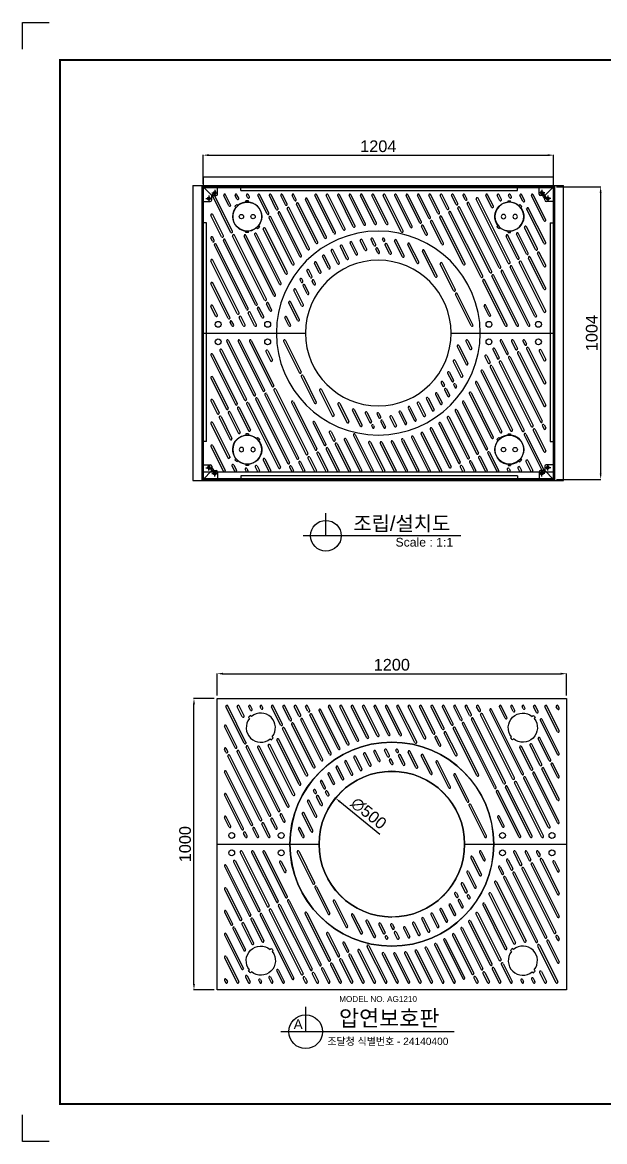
# Model space of a CAD drawing. Header units: millimetres. Extents: x 19476 to 24909, y -18022 to -14180.
# Drawn here: x 19476 to 21476, y -18022 to -14180 of the extents above; entities that cross this region are included whole.
import ezdxf
from ezdxf.enums import TextEntityAlignment as Align

# ---------------------------------------------------------------- set-up
doc = ezdxf.new("R2010")
doc.units = ezdxf.units.MM
doc.layers.add('LAYOUT', color=7, linetype='Continuous')
doc.layers.add('TEXT', color=7, linetype='Continuous')
doc.styles.get("Standard").update_dxf_attribs({"font": 'arial.ttf'})
doc.dimstyles.new('ISO-25', dxfattribs={"dimtxt": 40, "dimasz": 20, "dimexe": 1.25, "dimexo": 10, "dimgap": 10, "dimtad": 1, "dimdec": 0, "dimtxsty": 'Standard', "dimcen": 2.5, "dimclrd": 3, "dimclre": 3, "dimclrt": 3, "dimadec": 0, "dimazin": 0, "dimtfac": 1, "dimtdec": 0, "dimtmove": 0, "dimatfit": 3, "dimfxl": 1, "dimarcsym": 0})

# ---------------------------------------------------------------- blocks, each defined once
blk = doc.blocks.new('*D27')
at = {"color": 3, "lineweight": -2, "transparency": 16777216}
for p, q in [((20096.4, -14734.9), (20096.4, -14634.9)), ((20116.4, -14636.1), (21280.4, -14636.1)), ((21300.4, -14734.9), (21300.4, -14634.9))]:
    blk.add_line(p, q, dxfattribs=at)
at = {"color": 3, "transparency": 16777216}
for points in [[(20116.4, -14632.8), (20116.4, -14639.4), (20096.4, -14636.1)], [(21280.4, -14632.8), (21280.4, -14639.4), (21300.4, -14636.1)]]:
    blk.add_solid(points, dxfattribs=at)
at = {"layer": 'Defpoints', "color": 0, "transparency": 16777216}
for p in [(21300.4, -14636.1), (20096.4, -14744.9), (21300.4, -14744.9)]:
    blk.add_point(p, dxfattribs=at)
at = {"color": 3, "transparency": 16777216, "insert": (20698.4, -14605.7), "char_height": 40, "attachment_point": 5}
blk.add_mtext('1204', dxfattribs=at)
blk = doc.blocks.new('*D29')
at = {"color": 3, "lineweight": -2, "transparency": 16777216}
for p, q in [((21310.4, -14744.9), (21463.2, -14744.9)), ((21462, -14764.9), (21462, -15728.9)), ((21310.4, -15748.9), (21463.2, -15748.9))]:
    blk.add_line(p, q, dxfattribs=at)
at = {"color": 3, "transparency": 16777216}
for points in [[(21458.7, -14764.9), (21465.3, -14764.9), (21462, -14744.9)], [(21458.7, -15728.9), (21465.3, -15728.9), (21462, -15748.9)]]:
    blk.add_solid(points, dxfattribs=at)
at = {"layer": 'Defpoints', "color": 0, "transparency": 16777216}
for p in [(21300.4, -14744.9), (21300.4, -15748.9), (21462, -15748.9)]:
    blk.add_point(p, dxfattribs=at)
at = {"color": 3, "transparency": 16777216, "insert": (21431.6, -15246.9), "char_height": 40, "attachment_point": 5, "rotation": 90}
blk.add_mtext('1004', dxfattribs=at)
blk = doc.blocks.new('A$C2E731E15')
at = {"color": 1}
for p, q in [((-10, 0), (10, 0)), ((0, -10), (0, 10))]:
    blk.add_line(p, q, dxfattribs=at)
blk.add_circle((0, 0), 4.5)
at = {"color": 4}
blk.add_arc((0, 0), 5, 270, 180, dxfattribs=at)
blk = doc.blocks.new('*D45')
at = {"color": 3, "lineweight": -2, "transparency": 16777216}
blk.add_line((20704, -16967.9), (20566.7, -16855.8), dxfattribs=at)
at = {"color": 3, "transparency": 16777216}
blk.add_solid([(20568.8, -16853.2), (20564.6, -16858.3), (20551.2, -16843.1)], dxfattribs=at)
at = {"layer": 'Defpoints', "color": 0, "transparency": 16777216}
for p in [(20551.2, -16843.1), (20938.5, -17159.4)]:
    blk.add_point(p, dxfattribs=at)
at = {"color": 3, "transparency": 16777216, "insert": (20665.2, -16895.5), "char_height": 40, "attachment_point": 5, "rotation": 320.7579}
blk.add_mtext('∅500', dxfattribs=at)
blk = doc.blocks.new('*D44')
at = {"color": 3, "lineweight": -2, "transparency": 16777216}
for p, q in [((20144.8, -16491.3), (20144.8, -16414.8)), ((20164.8, -16416), (21324.8, -16416)), ((21344.8, -16491.3), (21344.8, -16414.8))]:
    blk.add_line(p, q, dxfattribs=at)
at = {"color": 3, "transparency": 16777216}
for points in [[(20164.8, -16412.7), (20164.8, -16419.4), (20144.8, -16416)], [(21324.8, -16419.4), (21324.8, -16412.7), (21344.8, -16416)]]:
    blk.add_solid(points, dxfattribs=at)
at = {"layer": 'Defpoints', "color": 0, "transparency": 16777216}
for p in [(21344.8, -16416), (20144.8, -16501.3), (21344.8, -16501.3)]:
    blk.add_point(p, dxfattribs=at)
at = {"color": 3, "transparency": 16777216, "insert": (20744.8, -16385.6), "char_height": 40, "attachment_point": 5}
blk.add_mtext('1200', dxfattribs=at)
blk = doc.blocks.new('*D46')
at = {"color": 3, "lineweight": -2, "transparency": 16777216}
for p, q in [((20134.8, -16501.3), (20064.1, -16501.3)), ((20065.3, -17481.3), (20065.3, -16521.3)), ((20134.8, -17501.3), (20064.1, -17501.3))]:
    blk.add_line(p, q, dxfattribs=at)
at = {"color": 3, "transparency": 16777216}
for points in [[(20068.6, -16521.3), (20062, -16521.3), (20065.3, -16501.3)], [(20062, -17481.3), (20068.6, -17481.3), (20065.3, -17501.3)]]:
    blk.add_solid(points, dxfattribs=at)
at = {"layer": 'Defpoints', "color": 0, "transparency": 16777216}
for p in [(20065.3, -16501.3), (20144.8, -16501.3), (20144.8, -17501.3)]:
    blk.add_point(p, dxfattribs=at)
at = {"color": 3, "transparency": 16777216, "insert": (20034.9, -17001.3), "char_height": 40, "attachment_point": 5, "rotation": 90}
blk.add_mtext('1000', dxfattribs=at)
blk = doc.blocks.new('A$C6562381F')
for p, q in [((4.5, 54.5), (-4.5, 54.5)), ((-4.5, 49.3), (-4.5, 54.5)), ((4.5, 49.3), (4.5, 54.5)), ((-4.5, -54.5), (-4.5, -49.3)), ((4.5, -54.5), (-4.5, -54.5)), ((4.5, -54.5), (4.5, -49.3))]:
    blk.add_line(p, q)
for centre, radius in [((0, 0), 49.5), ((-20, 0), 7.5), ((20, 0), 7.5)]:
    blk.add_circle(centre, radius)
blk = doc.blocks.new('AG1210')
for p, q in [((17883.9, -17056.3), (17883.9, -16556.3)), ((17883.9, -16556.3), (19083.9, -16556.3)), ((19083.9, -16556.3), (19083.9, -17056.3)), ((17976.7, -16709.9), (17914, -16584.5)), ((17983, -16706.8), (17920.3, -16581.3)), ((17970.4, -16619.1), (17953.1, -16584.5)), ((17976.7, -16615.9), (17959.4, -16581.3)), ((17998.1, -16596.2), (17992.3, -16584.5)), ((18004.4, -16593), (17998.5, -16581.3)), ((18034.8, -16591.3), (18031.4, -16584.5)), ((18041.1, -16588.2), (18037.7, -16581.3)), ((18101.9, -16647.3), (18070.5, -16584.5)), ((18108.2, -16644.2), (18076.8, -16581.3)), ((18133.2, -16631.6), (18109.7, -16584.5)), ((18139.5, -16628.5), (18115.9, -16581.3)), ((18164.6, -16616), (18148.8, -16584.5)), ((18170.8, -16612.9), (18155.1, -16581.3)), ((18195.9, -16600.3), (18187.9, -16584.5)), ((18202.1, -16597.2), (18194.2, -16581.3)), ((18305.8, -16726.3), (18240.1, -16595)), ((18330.9, -16713.9), (18266.2, -16584.5)), ((18337.2, -16710.8), (18272.4, -16581.3)), ((18363.6, -16701.1), (18305.3, -16584.5)), ((18369.9, -16698), (18311.6, -16581.3)), ((18397.9, -16691.3), (18344.4, -16584.5)), ((18404.1, -16688.2), (18350.7, -16581.3)), ((18433.7, -16684.7), (18383.6, -16584.5)), ((18440, -16681.6), (18389.8, -16581.3)), ((18471.3, -16681.5), (18422.7, -16584.5)), ((18477.5, -16678.4), (18429, -16581.3)), ((18510.8, -16682.3), (18461.8, -16584.5)), ((18517, -16679.2), (18468.1, -16581.3)), ((18562.9, -16708.4), (18501, -16584.5)), ((18569.2, -16705.3), (18507.2, -16581.3)), ((18594.3, -16692.8), (18540.1, -16584.5)), ((18600.5, -16689.6), (18546.4, -16581.3)), ((18625.6, -16677.1), (18579.2, -16584.5)), ((18631.8, -16674), (18585.5, -16581.3)), ((18656.9, -16661.4), (18618.4, -16584.5)), ((18663.1, -16658.3), (18624.6, -16581.3)), ((18688.2, -16645.8), (18657.5, -16584.5)), ((18694.4, -16642.7), (18663.8, -16581.3)), ((18719.5, -16630.1), (18696.6, -16584.5)), ((18725.7, -16627), (18702.9, -16581.3)), ((18750.8, -16614.5), (18735.8, -16584.5)), ((18757, -16611.4), (18742, -16581.3)), ((18782.1, -16598.8), (18774.9, -16584.5)), ((18788.3, -16595.7), (18781.2, -16581.3)), ((18930, -16816.5), (18820.1, -16596.6)), ((18936.3, -16813.3), (18826.4, -16593.5)), ((18873, -16624.2), (18853.2, -16584.5)), ((18879.3, -16621.1), (18859.4, -16581.3)), ((18900.3, -16600.5), (18892.3, -16584.5)), ((18906.6, -16597.3), (18898.5, -16581.3)), ((18934.9, -16591.3), (18931.4, -16584.5)), ((18941.1, -16588.2), (18937.7, -16581.3)), ((18980.3, -16603.9), (18970.5, -16584.5)), ((18986.5, -16600.8), (18976.8, -16581.3)), ((19052.6, -16670.3), (19009.7, -16584.5)), ((19058.9, -16667.2), (19015.9, -16581.3)), ((19052.6, -16592.1), (19048.8, -16584.5)), ((19058.9, -16588.9), (19055.1, -16581.3)), ((18240.9, -16768.6), (18171.3, -16629.4)), ((18247.1, -16765.5), (18177.5, -16626.3)), ((18269.5, -16747.5), (18202.6, -16613.8)), ((18275.7, -16744.4), (18208.8, -16610.6)), ((18299.5, -16729.4), (18233.9, -16598.1)), ((18867.4, -16847.8), (18757.5, -16627.9)), ((18873.7, -16844.7), (18763.7, -16624.8)), ((18898.7, -16832.1), (18788.8, -16612.3)), ((18905, -16829), (18795, -16609.1)), ((19013.5, -16670.3), (18993.1, -16629.6)), ((19052.6, -16748.6), (18993.9, -16631.2)), ((19058.9, -16745.4), (19000.2, -16628.1)), ((17945.4, -16725.6), (17908.9, -16652.4)), ((17951.7, -16722.4), (17915.1, -16649.3)), ((18188.6, -16820.5), (18108.7, -16660.7)), ((18194.8, -16817.4), (18114.9, -16657.6)), ((18213.9, -16792.9), (18140, -16645.1)), ((18220.1, -16789.7), (18146.2, -16641.9)), ((18707.9, -16747.9), (18669.8, -16671.7)), ((18775.7, -16820.8), (18694.9, -16659.2)), ((18781.9, -16817.7), (18701.1, -16656.1)), ((18836.1, -16863.4), (18726.2, -16643.6)), ((18842.4, -16860.3), (18732.4, -16640.4)), ((18165.2, -16852), (18088.9, -16699.5)), ((18171.5, -16848.9), (18095.2, -16696.4)), ((18646.1, -16718.3), (18632.3, -16690.5)), ((18652.4, -16715.1), (18638.5, -16687.4)), ((18701.7, -16751.1), (18663.6, -16674.9)), ((19023.9, -16769.5), (18986.5, -16694.5)), ((19030.2, -16766.4), (18992.7, -16691.4)), ((17914.1, -16741.2), (17908.9, -16730.7)), ((17920.4, -16738.1), (17915.1, -16727.6)), ((18062.1, -16958.8), (17952.1, -16739)), ((18068.3, -16955.7), (17958.4, -16735.8)), ((18093.4, -16943.2), (17983.4, -16723.3)), ((18099.6, -16940.1), (17989.7, -16720.2)), ((18124.7, -16927.5), (18023.1, -16724.3)), ((18130.9, -16924.4), (18029.3, -16721.2)), ((18144.1, -16888.1), (18059.3, -16718.5)), ((18150.3, -16884.9), (18065.6, -16715.4)), ((18406.4, -16786.7), (18386.8, -16747.4)), ((18412.7, -16783.5), (18393.1, -16744.3)), ((18437.7, -16771), (18421.9, -16739.3)), ((18444, -16767.9), (18428.1, -16736.1)), ((18469, -16755.4), (18458.9, -16735)), ((18475.3, -16752.2), (18465.1, -16731.9)), ((18500.3, -16739.7), (18498, -16735.1)), ((18506.6, -16736.6), (18504.3, -16732)), ((18528.8, -16780.9), (18513.3, -16750)), ((18566.7, -16794.1), (18539.9, -16740.5)), ((18572.9, -16791), (18546.1, -16737.3)), ((18622.7, -16812.3), (18591.4, -16749.6)), ((18961.3, -16800.8), (18923.1, -16724.3)), ((18967.6, -16797.7), (18929.3, -16721.2)), ((18992.6, -16785.2), (18958.4, -16716.7)), ((18998.9, -16782), (18964.7, -16713.6)), ((18030.8, -16974.5), (17920.8, -16754.6)), ((18037, -16971.4), (17927.1, -16751.5)), ((18343.8, -16818), (18322.1, -16774.5)), ((18350.1, -16814.8), (18328.3, -16771.3)), ((18375.1, -16802.3), (18353.5, -16759.1)), ((18381.4, -16799.2), (18359.8, -16756)), ((18482, -16781.3), (18475.7, -16768.8)), ((18488.3, -16778.2), (18482, -16765.6)), ((18522.5, -16784.1), (18507, -16753.1)), ((18616.4, -16815.4), (18585.1, -16752.8)), ((18679.3, -16862.9), (18635.6, -16775.5)), ((18685.6, -16859.7), (18641.9, -16772.3)), ((19052.6, -16826.8), (19030.7, -16782.9)), ((19058.9, -16823.7), (19036.9, -16779.8)), ((17999.5, -16990.2), (17908.9, -16809)), ((18005.7, -16987), (17915.1, -16805.8)), ((18281.2, -16849.3), (18264.7, -16816.3)), ((18287.5, -16846.1), (18271, -16813.2)), ((18312.5, -16833.6), (18292.5, -16793.6)), ((18318.8, -16830.5), (18298.8, -16790.5)), ((18742.2, -16910.4), (18696.7, -16819.4)), ((18748.5, -16907.3), (18703, -16816.3)), ((19027.6, -16995.9), (18943, -16826.8)), ((19052.6, -16983.4), (18968, -16814.2)), ((19058.9, -16980.2), (18974.3, -16811.1)), ((19052.6, -16905.1), (18999.3, -16798.6)), ((19058.9, -16902), (19005.6, -16795.5)), ((18249.9, -16864.9), (18238.8, -16842.8)), ((18256.2, -16861.8), (18245.1, -16839.7)), ((18959.2, -17031.3), (18874.1, -16861.2)), ((18965.5, -17028.2), (18880.4, -16858.1)), ((18998.3, -17031.3), (18905.4, -16845.5)), ((19004.6, -17028.2), (18911.7, -16842.4)), ((19021.3, -16999.1), (18936.7, -16829.9)), ((17968.2, -17005.8), (17908.9, -16887.2)), ((17974.4, -17002.7), (17915.1, -16884.1)), ((18218.6, -16880.6), (18215.1, -16873.6)), ((18224.9, -16877.5), (18221.4, -16870.5)), ((18239.4, -16922.1), (18225.3, -16894)), ((18245.6, -16919), (18231.6, -16890.9)), ((18261.9, -16888.9), (18256.6, -16878.3)), ((18268.1, -16885.8), (18262.9, -16875.2)), ((18920.1, -17031.3), (18842.8, -16876.9)), ((18926.3, -17028.2), (18849.1, -16873.7)), ((18220.3, -16962.3), (18194, -16909.7)), ((18226.6, -16959.2), (18200.3, -16906.5)), ((18802.7, -17031.3), (18748.9, -16923.8)), ((18808.9, -17028.2), (18755.2, -16920.7)), ((17925, -16997.7), (17908.9, -16965.5)), ((17931.2, -16994.6), (17915.1, -16962.4)), ((18084, -17002.7), (18068.8, -16972.3)), ((18090.3, -16999.6), (18075, -16969.1)), ((18111.3, -16979.1), (18100.1, -16956.6)), ((18117.6, -16976), (18106.3, -16953.5)), ((18206.6, -17013), (18176.1, -16952)), ((18212.8, -17009.9), (18182.3, -16948.9)), ((18863.4, -16996.3), (18847.4, -16964.2)), ((18869.7, -16993.2), (18853.6, -16961.1)), ((17980.9, -17031.3), (17974.9, -17019.2)), ((17987.2, -17028.2), (17981.1, -17016.1)), ((18020, -17031.3), (18006.2, -17003.6)), ((18026.3, -17028.2), (18012.4, -17000.4)), ((18059.2, -17031.3), (18037.5, -16987.9)), ((18065.4, -17028.2), (18043.7, -16984.8)), ((18176.6, -17031.3), (18163.1, -17004.3)), ((18182.8, -17028.2), (18169.3, -17001.2)), ((17883.9, -17556.3), (17883.9, -17056.3)), ((17883.9, -17056.3), (18233.9, -17056.3)), ((18733.9, -17056.3), (19083.9, -17056.3)), ((19083.9, -17056.3), (19083.9, -17556.3)), ((17963.1, -17084.5), (18056, -17270.2)), ((17969.4, -17081.3), (18062.3, -17267.1)), ((18002.3, -17084.5), (18087.3, -17254.6)), ((18008.5, -17081.3), (18093.6, -17251.5)), ((18041.4, -17084.5), (18118.6, -17238.9)), ((18047.7, -17081.3), (18124.9, -17235.8)), ((18158.8, -17084.5), (18212.6, -17192)), ((18165.1, -17081.3), (18218.8, -17188.9)), ((18784.9, -17084.5), (18798.4, -17111.5)), ((18791.2, -17081.3), (18804.7, -17108.4)), ((18902.3, -17084.5), (18924, -17127.9)), ((18908.6, -17081.3), (18930.3, -17124.7)), ((18941.4, -17084.5), (18955.3, -17112.2)), ((18947.7, -17081.3), (18961.6, -17109.1)), ((18980.6, -17084.5), (18986.6, -17096.6)), ((18986.8, -17081.3), (18992.9, -17093.4)), ((17908.9, -17132.4), (17993.4, -17301.6)), ((17915.1, -17129.3), (17999.7, -17298.4)), ((17940.1, -17116.7), (18024.7, -17285.9)), ((17946.4, -17113.6), (18031, -17282.8)), ((18098, -17119.5), (18114.1, -17151.6)), ((18104.3, -17116.3), (18120.4, -17148.4)), ((18754.9, -17102.8), (18785.4, -17163.8)), ((18761.2, -17099.6), (18791.7, -17160.6)), ((18856.4, -17133.6), (18867.7, -17156.1)), ((18877.5, -17113.1), (18892.7, -17143.5)), ((18883.7, -17109.9), (18899, -17140.4)), ((18962, -17125.6), (19052.6, -17306.8)), ((18968.3, -17122.5), (19058.9, -17303.7)), ((18993.3, -17110), (19052.6, -17228.6)), ((18999.6, -17106.9), (19058.9, -17225.4)), ((19036.5, -17118.1), (19052.6, -17150.3)), ((19042.8, -17115), (19058.9, -17147.2)), ((18741.1, -17153.5), (18767.5, -17206.1)), ((18747.4, -17150.3), (18773.7, -17203)), ((18850.2, -17136.7), (18861.4, -17159.2)), ((18868.1, -17172.6), (18978, -17392.5)), ((18874.4, -17169.5), (18984.3, -17389.3)), ((18899.4, -17156.9), (19009.3, -17376.8)), ((18905.7, -17153.8), (19015.6, -17373.7)), ((18930.7, -17141.3), (19040.6, -17361.2)), ((18937, -17138.2), (19046.9, -17358)), ((17908.9, -17210.7), (17962.1, -17317.2)), ((17915.1, -17207.6), (17968.4, -17314.1)), ((18219.3, -17205.4), (18264.7, -17296.4)), ((18225.5, -17202.3), (18271, -17293.2)), ((18722.1, -17193.7), (18736.2, -17221.8)), ((18728.4, -17190.5), (18742.4, -17218.7)), ((18836.8, -17188.3), (18938.4, -17391.5)), ((18843.1, -17185.1), (18944.7, -17388.4)), ((18131.6, -17249.2), (18241.6, -17469.1)), ((18288.4, -17249.8), (18332.1, -17337.2)), ((18699.6, -17226.9), (18704.9, -17237.4)), ((18705.8, -17223.8), (18711.1, -17234.3)), ((18717.8, -17247.7), (18728.9, -17269.8)), ((18742.9, -17235.2), (18746.4, -17242.2)), ((18749.1, -17232.1), (18752.6, -17239.1)), ((18817.4, -17227.7), (18902.2, -17397.3)), ((18823.7, -17224.6), (18908.4, -17394.1)), ((17908.9, -17289), (17930.8, -17332.9)), ((17915.1, -17285.8), (17937.1, -17329.7)), ((18062.7, -17283.7), (18172.7, -17503.5)), ((18069, -17280.5), (18178.9, -17500.4)), ((18094, -17268), (18204, -17487.9)), ((18100.3, -17264.9), (18210.2, -17484.8)), ((18125.4, -17252.4), (18235.3, -17472.2)), ((18282.2, -17252.9), (18325.9, -17340.3)), ((18649, -17282.2), (18669, -17322.2)), ((18655.2, -17279), (18675.2, -17319)), ((18680.3, -17266.5), (18696.7, -17299.5)), ((18686.5, -17263.4), (18703, -17296.3)), ((18711.6, -17250.9), (18722.6, -17273)), ((18796.3, -17263.7), (18872.5, -17416.3)), ((18802.5, -17260.6), (18878.8, -17413.1)), ((18000.1, -17315), (18038.4, -17391.5)), ((18006.4, -17311.8), (18044.7, -17388.4)), ((18031.4, -17299.3), (18141.4, -17519.2)), ((18037.7, -17296.2), (18147.6, -17516.1)), ((18185.8, -17295), (18266.6, -17456.6)), ((18192.1, -17291.9), (18272.9, -17453.5)), ((18345, -17300.4), (18376.3, -17363)), ((18351.3, -17297.3), (18382.6, -17359.9)), ((18394.8, -17321.7), (18421.6, -17375.3)), ((18401.1, -17318.6), (18427.9, -17372.2)), ((18561.3, -17326), (18580.9, -17365.3)), ((18586.4, -17313.5), (18608, -17356.7)), ((18592.6, -17310.3), (18614.2, -17353.6)), ((18617.7, -17297.8), (18639.4, -17341.3)), ((18623.9, -17294.7), (18645.7, -17338.2)), ((18747.6, -17322.9), (18821.5, -17470.7)), ((18753.9, -17319.8), (18827.8, -17467.6)), ((18772.9, -17295.3), (18852.8, -17455.1)), ((18779.2, -17292.1), (18859.1, -17452)), ((17915.1, -17364.1), (17973.8, -17481.5)), ((17937.5, -17346.3), (17975, -17421.3)), ((17943.8, -17343.1), (17981.3, -17418.1)), ((17968.8, -17330.6), (18003.1, -17399.1)), ((17975.1, -17327.5), (18009.3, -17396)), ((18259.8, -17364.7), (18297.9, -17440.9)), ((18266.1, -17361.6), (18304.2, -17437.8)), ((18439, -17331.7), (18454.4, -17362.7)), ((18445.2, -17328.6), (18460.7, -17359.5)), ((18479.5, -17334.5), (18485.7, -17347)), ((18485.7, -17331.3), (18492, -17343.9)), ((18492.4, -17360.4), (18502.6, -17380.8)), ((18498.7, -17357.3), (18508.9, -17377.7)), ((18523.7, -17344.8), (18539.6, -17376.5)), ((18530, -17341.6), (18545.9, -17373.4)), ((18555, -17329.1), (18574.7, -17368.4)), ((18698.3, -17365.1), (18765.2, -17498.9)), ((18720.6, -17347.2), (18790.2, -17486.4)), ((18726.9, -17344), (18796.5, -17483.3)), ((17908.9, -17367.2), (17967.6, -17484.6)), ((18315.3, -17397.5), (18329.2, -17425.3)), ((18321.6, -17394.4), (18335.5, -17422.1)), ((18461.1, -17376.1), (18463.4, -17380.7)), ((18467.4, -17373), (18469.7, -17377.6)), ((18630.5, -17401.9), (18695.3, -17531.3)), ((18636.8, -17398.7), (18701.5, -17528.2)), ((18661.9, -17386.4), (18727.6, -17517.7)), ((18668.2, -17383.2), (18733.9, -17514.6)), ((18692, -17368.3), (18758.9, -17502)), ((18991, -17402.8), (19053.7, -17528.2)), ((19016, -17390.2), (19052.6, -17463.3)), ((19022.3, -17387.1), (19058.9, -17460.2)), ((19047.4, -17374.6), (19052.6, -17385.1)), ((19053.6, -17371.5), (19058.9, -17382)), ((17915.1, -17442.3), (17958.1, -17528.2)), ((17954.3, -17442.3), (17974.6, -17483.1)), ((18335.9, -17438.7), (18382.2, -17531.3)), ((18342.2, -17435.6), (18388.5, -17528.2)), ((18367.2, -17423), (18421.4, -17531.3)), ((18373.5, -17419.9), (18427.6, -17528.2)), ((18398.5, -17407.4), (18460.5, -17531.3)), ((18404.8, -17404.3), (18466.8, -17528.2)), ((18450.7, -17433.5), (18499.6, -17531.3)), ((18457, -17430.4), (18505.9, -17528.2)), ((18490.2, -17434.3), (18538.8, -17531.3)), ((18496.5, -17431.1), (18545, -17528.2)), ((18527.8, -17431.1), (18577.9, -17531.3)), ((18534, -17428), (18584.2, -17528.2)), ((18563.6, -17424.5), (18617, -17531.3)), ((18569.9, -17421.3), (18623.3, -17528.2)), ((18597.8, -17414.7), (18656.2, -17531.3)), ((18604.1, -17411.5), (18662.4, -17528.2)), ((18984.7, -17405.9), (19047.5, -17531.3)), ((17908.9, -17445.5), (17951.8, -17531.3)), ((18273.3, -17470), (18304, -17531.3)), ((18279.6, -17466.9), (18310.2, -17528.2)), ((18304.6, -17454.3), (18343.1, -17531.3)), ((18310.9, -17451.2), (18349.4, -17528.2)), ((18834.5, -17481), (18858.1, -17528.2)), ((18859.5, -17468.5), (18890.9, -17531.3)), ((18865.8, -17465.4), (18897.2, -17528.2)), ((17981.2, -17511.9), (17990.9, -17531.3)), ((17987.4, -17508.7), (17997.2, -17528.2)), ((18061.2, -17515.3), (18069.2, -17531.3)), ((18067.4, -17512.2), (18075.4, -17528.2)), ((18088.5, -17491.6), (18108.3, -17531.3)), ((18094.7, -17488.5), (18114.6, -17528.2)), ((18179.4, -17517), (18186.6, -17531.3)), ((18185.7, -17513.8), (18192.8, -17528.2)), ((18210.7, -17501.3), (18225.7, -17531.3)), ((18217, -17498.2), (18232, -17528.2)), ((18242, -17485.6), (18264.8, -17531.3)), ((18248.3, -17482.5), (18271.1, -17528.2)), ((18765.6, -17515.5), (18773.5, -17531.3)), ((18771.9, -17512.3), (18779.8, -17528.2)), ((18796.9, -17499.8), (18812.7, -17531.3)), ((18803.2, -17496.7), (18818.9, -17528.2)), ((18828.2, -17484.2), (18851.8, -17531.3)), ((18969.6, -17516.5), (18975.5, -17528.2)), ((18991, -17496.7), (19008.3, -17531.3)), ((18997.3, -17493.6), (19014.6, -17528.2)), ((19083.9, -17556.3), (17883.9, -17556.3)), ((17908.9, -17523.7), (17912.7, -17531.3)), ((17915.1, -17520.6), (17918.9, -17528.2)), ((18026.6, -17524.5), (18030.1, -17531.3)), ((18032.9, -17521.3), (18036.3, -17528.2)), ((18926.6, -17524.5), (18930.1, -17531.3)), ((18932.9, -17521.3), (18936.3, -17528.2)), ((18963.4, -17519.6), (18969.2, -17531.3))]:
    blk.add_line(p, q)
for points in [[(18069.5, -16698.2, 0.045549), (18076.5, -16691.1), (18072.9, -16687.6, 0.904534), (18001.8, -16617.9), (17998.2, -16614.4, 0.045549), (17991.2, -16621.6), (17994.8, -16625.1, 0.904534), (18065.9, -16694.7)], [(18898.2, -16698.2, -0.045549), (18891.2, -16691.1), (18894.8, -16687.6, -0.904534), (18965.9, -16617.9), (18969.5, -16614.4, -0.045549), (18976.5, -16621.6), (18972.9, -16625.1, -0.904534), (18901.8, -16694.7)], [(18069.5, -17414.4, -0.045549), (18076.5, -17421.6), (18072.9, -17425.1, -0.904534), (18001.8, -17494.7), (17998.2, -17498.2, -0.045549), (17991.2, -17491.1), (17994.8, -17487.6, -0.904534), (18065.9, -17417.9)], [(18898.2, -17414.4, 0.045549), (18891.2, -17421.6), (18894.8, -17425.1, 0.904534), (18965.9, -17494.7), (18969.5, -17498.2, 0.045549), (18976.5, -17491.1), (18972.9, -17487.6, 0.904534), (18901.8, -17417.9)]]:
    blk.add_lwpolyline(points, format="xyb", close=True)
for centre in [(17933.9, -17026.3), (18103.9, -17026.3), (18863.9, -17026.3), (19033.9, -17026.3), (17933.9, -17086.3), (18103.9, -17086.3), (18863.9, -17086.3), (19033.9, -17086.3)]:
    blk.add_circle(centre, 10)
for centre, radius, start, end in [((17917.1, -16582.9), 3.5, 26.5651, 206.5651), ((17956.3, -16582.9), 3.5, 26.5651, 206.5651), ((17995.4, -16582.9), 3.5, 26.5651, 206.5651), ((18001.2, -16594.6), 3.5, 206.5651, 26.5651), ((18034.5, -16582.9), 3.5, 26.5651, 206.5651), ((18038, -16589.8), 3.5, 206.5651, 26.5651), ((18073.7, -16582.9), 3.5, 26.5651, 206.5651), ((18112.8, -16582.9), 3.5, 26.5651, 206.5651), ((18151.9, -16582.9), 3.5, 26.5651, 206.5651), ((18191.1, -16582.9), 3.5, 26.5651, 206.5651), ((18199, -16598.8), 3.5, 206.5651, 26.5651), ((18237, -16596.5), 3.5, 26.5651, 206.5651), ((18269.3, -16582.9), 3.5, 26.5651, 206.5651), ((18308.4, -16582.9), 3.5, 26.5651, 206.5651), ((18347.6, -16582.9), 3.5, 26.5651, 206.5651), ((18386.7, -16582.9), 3.5, 26.5651, 206.5651), ((18425.8, -16582.9), 3.5, 26.5651, 206.5651), ((18465, -16582.9), 3.5, 26.5651, 206.5651), ((18504.1, -16582.9), 3.5, 26.5651, 206.5651), ((18543.2, -16582.9), 3.5, 26.5651, 206.5651), ((18582.4, -16582.9), 3.5, 26.5651, 206.5651), ((18621.5, -16582.9), 3.5, 26.5651, 206.5651), ((18660.6, -16582.9), 3.5, 26.5651, 206.5651), ((18699.8, -16582.9), 3.5, 26.5651, 206.5651), ((18738.9, -16582.9), 3.5, 26.5651, 206.5651), ((18778, -16582.9), 3.5, 26.5651, 206.5651), ((18785.2, -16597.3), 3.5, 206.5651, 26.5651), ((18823.2, -16595), 3.5, 26.5651, 206.5651), ((18856.3, -16582.9), 3.5, 26.5651, 206.5651), ((18895.4, -16582.9), 3.5, 26.5651, 206.5651), ((18903.4, -16598.9), 3.5, 206.5651, 26.5651), ((18934.5, -16582.9), 3.5, 26.5651, 206.5651), ((18938, -16589.8), 3.5, 206.5651, 26.5651), ((18973.7, -16582.9), 3.5, 26.5651, 206.5651), ((19012.8, -16582.9), 3.5, 26.5651, 206.5651), ((19051.9, -16582.9), 3.5, 26.5651, 206.5651), ((19055.7, -16590.5), 3.5, 206.5651, 26.5651), ((17973.6, -16617.5), 3.5, 206.5651, 26.5651), ((18136.4, -16630.1), 3.5, 206.5651, 26.5651), ((18167.7, -16614.4), 3.5, 206.5651, 26.5651), ((18174.4, -16627.8), 3.5, 26.5651, 206.5651), ((18205.7, -16612.2), 3.5, 26.5651, 206.5651), ((18722.6, -16628.6), 3.5, 206.5651, 26.5651), ((18753.9, -16612.9), 3.5, 206.5651, 26.5651), ((18760.6, -16626.3), 3.5, 26.5651, 206.5651), ((18791.9, -16610.7), 3.5, 26.5651, 206.5651), ((18876.1, -16622.6), 3.5, 206.5651, 26.5651), ((18983.4, -16602.4), 3.5, 206.5651, 26.5651), ((18997, -16629.6), 3.5, 26.5651, 206.5651), ((17912, -16650.9), 3.5, 26.5651, 206.5651), ((18105.1, -16645.7), 3.5, 206.5651, 26.5651), ((18111.8, -16659.1), 3.5, 26.5651, 206.5651), ((18143.1, -16643.5), 3.5, 26.5651, 206.5651), ((18628.7, -16675.5), 3.5, 206.5651, 26.5651), ((18660, -16659.9), 3.5, 206.5651, 26.5651), ((18666.7, -16673.3), 3.5, 26.5651, 206.5651), ((18691.3, -16644.2), 3.5, 206.5651, 26.5651), ((18698, -16657.6), 3.5, 26.5651, 206.5651), ((18729.3, -16642), 3.5, 26.5651, 206.5651), ((19055.7, -16668.7), 3.5, 206.5651, 26.5651), ((17979.9, -16708.3), 3.5, 206.5651, 26.5651), ((18092.1, -16698), 3.5, 26.5651, 206.5651), ((18483.9, -17056.3), 350, 0, 180), ((18334.1, -16712.4), 3.5, 206.5651, 26.5651), ((18366.8, -16699.6), 3.5, 206.5651, 26.5651), ((18401, -16689.8), 3.5, 206.5651, 26.5651), ((18436.8, -16683.1), 3.5, 206.5651, 26.5651), ((18474.4, -16680), 3.5, 206.5651, 26.5651), ((18513.9, -16680.7), 3.5, 206.5651, 26.5651), ((18566.1, -16706.8), 3.5, 206.5651, 26.5651), ((18597.4, -16691.2), 3.5, 206.5651, 26.5651), ((18635.4, -16689), 3.5, 26.5651, 206.5651), ((18961.5, -16715.1), 3.5, 26.5651, 206.5651), ((18989.6, -16693), 3.5, 26.5651, 206.5651), ((17912, -16729.1), 3.5, 26.5651, 206.5651), ((17917.2, -16739.6), 3.5, 206.5651, 26.5651), ((17924, -16753.1), 3.5, 26.5651, 206.5651), ((17948.6, -16724), 3.5, 206.5651, 26.5651), ((17955.3, -16737.4), 3.5, 26.5651, 206.5651), ((17986.6, -16721.8), 3.5, 26.5651, 206.5651), ((18026.2, -16722.7), 3.5, 26.5651, 206.5651), ((18062.4, -16717), 3.5, 26.5651, 206.5651), ((18272.6, -16746), 3.5, 206.5651, 26.5651), ((18302.7, -16727.9), 3.5, 206.5651, 26.5651), ((18389.9, -16745.8), 3.5, 26.5651, 206.5651), ((18425, -16737.7), 3.5, 26.5651, 206.5651), ((18462, -16733.4), 3.5, 26.5651, 206.5651), ((18501.2, -16733.5), 3.5, 26.5651, 206.5651), ((18503.5, -16738.1), 3.5, 206.5651, 26.5651), ((18510.2, -16751.6), 3.5, 26.5651, 206.5651), ((18543, -16738.9), 3.5, 26.5651, 206.5651), ((18588.3, -16751.2), 3.5, 26.5651, 206.5651), ((18649.3, -16716.7), 3.5, 206.5651, 26.5651), ((18704.8, -16749.5), 3.5, 206.5651, 26.5651), ((18926.2, -16722.7), 3.5, 26.5651, 206.5651), ((19055.7, -16747), 3.5, 206.5651, 26.5651), ((18244, -16767.1), 3.5, 206.5651, 26.5651), ((18295.6, -16792.1), 3.5, 26.5651, 206.5651), ((18325.2, -16772.9), 3.5, 26.5651, 206.5651), ((18356.6, -16757.5), 3.5, 26.5651, 206.5651), ((18409.6, -16785.1), 3.5, 206.5651, 26.5651), ((18440.9, -16769.5), 3.5, 206.5651, 26.5651), ((18472.2, -16753.8), 3.5, 206.5651, 26.5651), ((18478.9, -16767.2), 3.5, 26.5651, 206.5651), ((18485.1, -16779.8), 3.5, 206.5651, 26.5651), ((18525.6, -16782.5), 3.5, 206.5651, 26.5651), ((18638.7, -16773.9), 3.5, 26.5651, 206.5651), ((18995.8, -16783.6), 3.5, 206.5651, 26.5651), ((19027.1, -16768), 3.5, 206.5651, 26.5651), ((19033.8, -16781.4), 3.5, 26.5651, 206.5651), ((17912, -16807.4), 3.5, 26.5651, 206.5651), ((18191.7, -16819), 3.5, 206.5651, 26.5651), ((18217, -16791.3), 3.5, 206.5651, 26.5651), ((18483.9, -17056.3), 250, 0, 180), ((18267.9, -16814.8), 3.5, 26.5651, 206.5651), ((18346.9, -16816.4), 3.5, 206.5651, 26.5651), ((18378.2, -16800.8), 3.5, 206.5651, 26.5651), ((18569.8, -16792.5), 3.5, 206.5651, 26.5651), ((18619.6, -16813.8), 3.5, 206.5651, 26.5651), ((18699.9, -16817.9), 3.5, 26.5651, 206.5651), ((18778.8, -16819.2), 3.5, 206.5651, 26.5651), ((18933.2, -16814.9), 3.5, 206.5651, 26.5651), ((18939.9, -16828.3), 3.5, 26.5651, 206.5651), ((18964.5, -16799.3), 3.5, 206.5651, 26.5651), ((18971.2, -16812.7), 3.5, 26.5651, 206.5651), ((19002.5, -16797), 3.5, 26.5651, 206.5651), ((19055.7, -16825.3), 3.5, 206.5651, 26.5651), ((18168.3, -16850.5), 3.5, 206.5651, 26.5651), ((18242, -16841.3), 3.5, 26.5651, 206.5651), ((18253, -16863.4), 3.5, 206.5651, 26.5651), ((18284.3, -16847.7), 3.5, 206.5651, 26.5651), ((18315.6, -16832.1), 3.5, 206.5651, 26.5651), ((18682.4, -16861.3), 3.5, 206.5651, 26.5651), ((18839.2, -16861.9), 3.5, 206.5651, 26.5651), ((18870.6, -16846.2), 3.5, 206.5651, 26.5651), ((18877.3, -16859.6), 3.5, 26.5651, 206.5651), ((18901.9, -16830.6), 3.5, 206.5651, 26.5651), ((18908.6, -16844), 3.5, 26.5651, 206.5651), ((17912, -16885.7), 3.5, 26.5651, 206.5651), ((18147.2, -16886.5), 3.5, 206.5651, 26.5651), ((18197.1, -16908.1), 3.5, 26.5651, 206.5651), ((18218.2, -16872), 3.5, 26.5651, 206.5651), ((18221.7, -16879), 3.5, 206.5651, 26.5651), ((18228.4, -16892.4), 3.5, 26.5651, 206.5651), ((18259.7, -16876.8), 3.5, 26.5651, 206.5651), ((18265, -16887.3), 3.5, 206.5651, 26.5651), ((18846, -16875.3), 3.5, 26.5651, 206.5651), ((19055.7, -16903.5), 3.5, 206.5651, 26.5651), ((18096.5, -16941.6), 3.5, 206.5651, 26.5651), ((18127.8, -16926), 3.5, 206.5651, 26.5651), ((18242.5, -16920.6), 3.5, 206.5651, 26.5651), ((18745.3, -16908.8), 3.5, 206.5651, 26.5651), ((18752, -16922.2), 3.5, 26.5651, 206.5651), ((17912, -16963.9), 3.5, 26.5651, 206.5651), ((18033.9, -16972.9), 3.5, 206.5651, 26.5651), ((18065.2, -16957.3), 3.5, 206.5651, 26.5651), ((18071.9, -16970.7), 3.5, 26.5651, 206.5651), ((18103.2, -16955), 3.5, 26.5651, 206.5651), ((18114.4, -16977.5), 3.5, 206.5651, 26.5651), ((18179.2, -16950.5), 3.5, 26.5651, 206.5651), ((18223.5, -16960.8), 3.5, 206.5651, 26.5651), ((18850.5, -16962.7), 3.5, 26.5651, 206.5651), ((19055.7, -16981.8), 3.5, 206.5651, 26.5651), ((17928.1, -16996.1), 3.5, 206.5651, 26.5651), ((17971.3, -17004.2), 3.5, 206.5651, 26.5651), ((17978, -17017.7), 3.5, 26.5651, 206.5651), ((18002.6, -16988.6), 3.5, 206.5651, 26.5651), ((18009.3, -17002), 3.5, 26.5651, 206.5651), ((18040.6, -16986.3), 3.5, 26.5651, 206.5651), ((18087.1, -17001.2), 3.5, 206.5651, 26.5651), ((18166.2, -17002.7), 3.5, 26.5651, 206.5651), ((18209.7, -17011.5), 3.5, 206.5651, 26.5651), ((18866.6, -16994.8), 3.5, 206.5651, 26.5651), ((19024.5, -16997.5), 3.5, 206.5651, 26.5651), ((17984, -17029.8), 3.5, 206.5651, 26.5651), ((18023.2, -17029.8), 3.5, 206.5651, 26.5651), ((18062.3, -17029.8), 3.5, 206.5651, 26.5651), ((18483.9, -17056.3), 350, 180, 0), ((18179.7, -17029.8), 3.5, 206.5651, 26.5651), ((18483.9, -17056.3), 250, 180, 0), ((18805.8, -17029.8), 3.5, 206.5651, 26.5651), ((18923.2, -17029.8), 3.5, 206.5651, 26.5651), ((18962.3, -17029.8), 3.5, 206.5651, 26.5651), ((19001.5, -17029.8), 3.5, 206.5651, 26.5651), ((17966.3, -17082.9), 3.5, 26.5651, 206.5651), ((18005.4, -17082.9), 3.5, 26.5651, 206.5651), ((18044.5, -17082.9), 3.5, 26.5651, 206.5651), ((18161.9, -17082.9), 3.5, 26.5651, 206.5651), ((18788, -17082.9), 3.5, 26.5651, 206.5651), ((18905.4, -17082.9), 3.5, 26.5651, 206.5651), ((18944.6, -17082.9), 3.5, 26.5651, 206.5651), ((18983.7, -17082.9), 3.5, 26.5651, 206.5651), ((18989.7, -17095), 3.5, 206.5651, 26.5651), ((17912, -17130.9), 3.5, 26.5651, 206.5651), ((17943.3, -17115.2), 3.5, 26.5651, 206.5651), ((18101.2, -17117.9), 3.5, 26.5651, 206.5651), ((18758, -17101.2), 3.5, 26.5651, 206.5651), ((18801.5, -17109.9), 3.5, 206.5651, 26.5651), ((18853.3, -17135.1), 3.5, 26.5651, 206.5651), ((18880.6, -17111.5), 3.5, 26.5651, 206.5651), ((18927.1, -17126.3), 3.5, 206.5651, 26.5651), ((18958.4, -17110.7), 3.5, 206.5651, 26.5651), ((18965.1, -17124.1), 3.5, 26.5651, 206.5651), ((18996.4, -17108.4), 3.5, 26.5651, 206.5651), ((19039.6, -17116.5), 3.5, 26.5651, 206.5651), ((18117.2, -17150), 3.5, 206.5651, 26.5651), ((18744.3, -17151.9), 3.5, 26.5651, 206.5651), ((18788.5, -17162.2), 3.5, 206.5651, 26.5651), ((18864.5, -17157.6), 3.5, 206.5651, 26.5651), ((18871.2, -17171), 3.5, 26.5651, 206.5651), ((18895.8, -17142), 3.5, 206.5651, 26.5651), ((18902.5, -17155.4), 3.5, 26.5651, 206.5651), ((18933.8, -17139.7), 3.5, 26.5651, 206.5651), ((19055.7, -17148.7), 3.5, 206.5651, 26.5651), ((17912, -17209.1), 3.5, 26.5651, 206.5651), ((18215.7, -17190.4), 3.5, 206.5651, 26.5651), ((18222.4, -17203.8), 3.5, 26.5651, 206.5651), ((18725.2, -17192.1), 3.5, 26.5651, 206.5651), ((18770.6, -17204.6), 3.5, 206.5651, 26.5651), ((18839.9, -17186.7), 3.5, 26.5651, 206.5651), ((18121.8, -17237.4), 3.5, 206.5651, 26.5651), ((18128.5, -17250.8), 3.5, 26.5651, 206.5651), ((18285.3, -17251.4), 3.5, 26.5651, 206.5651), ((18702.7, -17225.3), 3.5, 26.5651, 206.5651), ((18708, -17235.9), 3.5, 206.5651, 26.5651), ((18714.7, -17249.3), 3.5, 26.5651, 206.5651), ((18739.3, -17220.2), 3.5, 206.5651, 26.5651), ((18746, -17233.6), 3.5, 26.5651, 206.5651), ((18749.5, -17240.6), 3.5, 206.5651, 26.5651), ((18820.5, -17226.2), 3.5, 26.5651, 206.5651), ((19055.7, -17227), 3.5, 206.5651, 26.5651), ((17912, -17287.4), 3.5, 26.5651, 206.5651), ((18027.9, -17284.3), 3.5, 206.5651, 26.5651), ((18059.2, -17268.7), 3.5, 206.5651, 26.5651), ((18065.9, -17282.1), 3.5, 26.5651, 206.5651), ((18090.5, -17253), 3.5, 206.5651, 26.5651), ((18097.2, -17266.4), 3.5, 26.5651, 206.5651), ((18652.1, -17280.6), 3.5, 26.5651, 206.5651), ((18683.4, -17264.9), 3.5, 26.5651, 206.5651), ((18725.8, -17271.4), 3.5, 206.5651, 26.5651), ((18799.4, -17262.2), 3.5, 26.5651, 206.5651), ((17965.3, -17315.6), 3.5, 206.5651, 26.5651), ((17972, -17329.1), 3.5, 26.5651, 206.5651), ((17996.6, -17300), 3.5, 206.5651, 26.5651), ((18003.3, -17313.4), 3.5, 26.5651, 206.5651), ((18034.6, -17297.8), 3.5, 26.5651, 206.5651), ((18188.9, -17293.4), 3.5, 26.5651, 206.5651), ((18267.9, -17294.8), 3.5, 206.5651, 26.5651), ((18348.2, -17298.8), 3.5, 26.5651, 206.5651), ((18397.9, -17320.1), 3.5, 26.5651, 206.5651), ((18442.1, -17330.2), 3.5, 26.5651, 206.5651), ((18558.2, -17327.6), 3.5, 26.5651, 206.5651), ((18589.5, -17311.9), 3.5, 26.5651, 206.5651), ((18620.8, -17296.3), 3.5, 26.5651, 206.5651), ((18672.1, -17320.6), 3.5, 206.5651, 26.5651), ((18699.9, -17297.9), 3.5, 206.5651, 26.5651), ((18750.7, -17321.4), 3.5, 26.5651, 206.5651), ((18776, -17293.7), 3.5, 26.5651, 206.5651), ((19055.7, -17305.3), 3.5, 206.5651, 26.5651), ((17912, -17365.7), 3.5, 26.5651, 206.5651), ((17933.9, -17331.3), 3.5, 206.5651, 26.5651), ((17940.7, -17344.7), 3.5, 26.5651, 206.5651), ((18262.9, -17363.2), 3.5, 26.5651, 206.5651), ((18329, -17338.8), 3.5, 206.5651, 26.5651), ((18379.5, -17361.5), 3.5, 206.5651, 26.5651), ((18457.6, -17361.1), 3.5, 206.5651, 26.5651), ((18482.6, -17332.9), 3.5, 26.5651, 206.5651), ((18488.9, -17345.4), 3.5, 206.5651, 26.5651), ((18495.6, -17358.9), 3.5, 26.5651, 206.5651), ((18526.9, -17343.2), 3.5, 26.5651, 206.5651), ((18577.8, -17366.8), 3.5, 206.5651, 26.5651), ((18611.1, -17355.1), 3.5, 206.5651, 26.5651), ((18642.5, -17339.8), 3.5, 206.5651, 26.5651), ((18695.1, -17366.7), 3.5, 26.5651, 206.5651), ((18723.7, -17345.6), 3.5, 26.5651, 206.5651), ((19043.8, -17359.6), 3.5, 206.5651, 26.5651), ((18006.2, -17397.5), 3.5, 206.5651, 26.5651), ((18041.5, -17389.9), 3.5, 206.5651, 26.5651), ((18318.5, -17396), 3.5, 26.5651, 206.5651), ((18401.7, -17405.8), 3.5, 26.5651, 206.5651), ((18424.7, -17373.7), 3.5, 206.5651, 26.5651), ((18464.3, -17374.5), 3.5, 26.5651, 206.5651), ((18466.6, -17379.1), 3.5, 206.5651, 26.5651), ((18505.7, -17379.2), 3.5, 206.5651, 26.5651), ((18542.7, -17374.9), 3.5, 206.5651, 26.5651), ((18633.7, -17400.3), 3.5, 26.5651, 206.5651), ((18665.1, -17384.8), 3.5, 26.5651, 206.5651), ((18905.3, -17395.7), 3.5, 206.5651, 26.5651), ((18941.5, -17389.9), 3.5, 206.5651, 26.5651), ((18981.2, -17390.9), 3.5, 206.5651, 26.5651), ((18987.9, -17404.3), 3.5, 26.5651, 206.5651), ((19012.5, -17375.3), 3.5, 206.5651, 26.5651), ((19019.2, -17388.7), 3.5, 26.5651, 206.5651), ((19050.5, -17373), 3.5, 26.5651, 206.5651), ((19055.7, -17383.5), 3.5, 206.5651, 26.5651), ((17912, -17443.9), 3.5, 26.5651, 206.5651), ((17978.1, -17419.7), 3.5, 206.5651, 26.5651), ((18301, -17439.4), 3.5, 206.5651, 26.5651), ((18332.3, -17423.7), 3.5, 206.5651, 26.5651), ((18339, -17437.1), 3.5, 26.5651, 206.5651), ((18370.3, -17421.5), 3.5, 26.5651, 206.5651), ((18453.8, -17431.9), 3.5, 26.5651, 206.5651), ((18493.3, -17432.7), 3.5, 26.5651, 206.5651), ((18530.9, -17429.5), 3.5, 26.5651, 206.5651), ((18566.7, -17422.9), 3.5, 26.5651, 206.5651), ((18601, -17413.1), 3.5, 26.5651, 206.5651), ((18875.7, -17414.7), 3.5, 206.5651, 26.5651), ((18238.4, -17470.7), 3.5, 206.5651, 26.5651), ((18245.1, -17484.1), 3.5, 26.5651, 206.5651), ((18269.7, -17455), 3.5, 206.5651, 26.5651), ((18276.4, -17468.4), 3.5, 26.5651, 206.5651), ((18307.7, -17452.8), 3.5, 26.5651, 206.5651), ((18824.6, -17469.2), 3.5, 206.5651, 26.5651), ((18831.4, -17482.6), 3.5, 26.5651, 206.5651), ((18855.9, -17453.5), 3.5, 206.5651, 26.5651), ((18862.7, -17466.9), 3.5, 26.5651, 206.5651), ((19055.7, -17461.8), 3.5, 206.5651, 26.5651), ((17912, -17522.2), 3.5, 26.5651, 206.5651), ((17970.7, -17483), 3.5, 206.5651, 26.5651), ((17984.3, -17510.3), 3.5, 26.5651, 206.5651), ((18029.7, -17522.9), 3.5, 26.5651, 206.5651), ((18064.3, -17513.8), 3.5, 26.5651, 206.5651), ((18091.6, -17490), 3.5, 26.5651, 206.5651), ((18144.5, -17517.6), 3.5, 206.5651, 26.5651), ((18175.8, -17502), 3.5, 206.5651, 26.5651), ((18182.5, -17515.4), 3.5, 26.5651, 206.5651), ((18207.1, -17486.3), 3.5, 206.5651, 26.5651), ((18213.8, -17499.7), 3.5, 26.5651, 206.5651), ((18730.7, -17516.1), 3.5, 206.5651, 26.5651), ((18762, -17500.5), 3.5, 206.5651, 26.5651), ((18768.7, -17513.9), 3.5, 26.5651, 206.5651), ((18793.3, -17484.8), 3.5, 206.5651, 26.5651), ((18800, -17498.2), 3.5, 26.5651, 206.5651), ((18929.8, -17522.9), 3.5, 26.5651, 206.5651), ((18966.5, -17518.1), 3.5, 26.5651, 206.5651), ((18994.2, -17495.2), 3.5, 26.5651, 206.5651), ((17915.8, -17529.8), 3.5, 206.5651, 26.5651), ((17954.9, -17529.8), 3.5, 206.5651, 26.5651), ((17994.1, -17529.8), 3.5, 206.5651, 26.5651), ((18033.2, -17529.8), 3.5, 206.5651, 26.5651), ((18072.3, -17529.8), 3.5, 206.5651, 26.5651), ((18111.4, -17529.8), 3.5, 206.5651, 26.5651), ((18189.7, -17529.8), 3.5, 206.5651, 26.5651), ((18228.8, -17529.8), 3.5, 206.5651, 26.5651), ((18268, -17529.8), 3.5, 206.5651, 26.5651), ((18307.1, -17529.8), 3.5, 206.5651, 26.5651), ((18346.2, -17529.8), 3.5, 206.5651, 26.5651), ((18385.4, -17529.8), 3.5, 206.5651, 26.5651), ((18424.5, -17529.8), 3.5, 206.5651, 26.5651), ((18463.6, -17529.8), 3.5, 206.5651, 26.5651), ((18502.8, -17529.8), 3.5, 206.5651, 26.5651), ((18541.9, -17529.8), 3.5, 206.5651, 26.5651), ((18581, -17529.8), 3.5, 206.5651, 26.5651), ((18620.2, -17529.8), 3.5, 206.5651, 26.5651), ((18659.3, -17529.8), 3.5, 206.5651, 26.5651), ((18698.4, -17529.8), 3.5, 206.5651, 26.5651), ((18776.7, -17529.8), 3.5, 206.5651, 26.5651), ((18815.8, -17529.8), 3.5, 206.5651, 26.5651), ((18854.9, -17529.8), 3.5, 206.5651, 26.5651), ((18894.1, -17529.8), 3.5, 206.5651, 26.5651), ((18933.2, -17529.8), 3.5, 206.5651, 26.5651), ((18972.3, -17529.8), 3.5, 206.5651, 26.5651), ((19011.5, -17529.8), 3.5, 206.5651, 26.5651), ((19050.6, -17529.8), 3.5, 206.5651, 26.5651)]:
    blk.add_arc(centre, radius, start, end)

msp = doc.modelspace()

# ---------------------------------------------------------------- linework, layer by layer
for p, q in [((19476, -14180.3), (19567.5, -14180.3)), ((19476, -14271.8), (19476, -14180.3)), ((20096.4, -14710.4), (20096.4, -15753.4)), ((20096.4, -14710.4), (21300.4, -14710.4)), ((21300.4, -15753.4), (21300.4, -14710.4)), ((20061.9, -14740.4), (20061.9, -15753.4)), ((20061.9, -14740.4), (21334.9, -14740.4)), ((20091.9, -14740.4), (20091.9, -15753.4)), ((20096.4, -14744.9), (21300.4, -14744.9)), ((20096.4, -14744.9), (20126.4, -14774.9)), ((20146.4, -14769.9), (20146.4, -14744.9)), ((20226.4, -14756.9), (20226.4, -14744.9)), ((21176.4, -14756.9), (21176.4, -14744.9)), ((21250.4, -14769.9), (21250.4, -14744.9)), ((21300.4, -14744.9), (21270.4, -14774.9)), ((21304.9, -15753.4), (21304.9, -14740.4)), ((21334.9, -15753.4), (21334.9, -14740.4)), ((20126.4, -14789.9), (20126.4, -14774.9)), ((20126.4, -14774.9), (20141.4, -14774.9)), ((20226.4, -14756.9), (21176.4, -14756.9)), ((21270.4, -14774.9), (21255.4, -14774.9)), ((21270.4, -14789.9), (21270.4, -14774.9)), ((20096.4, -14794.9), (20121.4, -14794.9)), ((21300.4, -14794.9), (21275.4, -14794.9)), ((20108.4, -14868.9), (20096.4, -14868.9)), ((20108.4, -15618.9), (20108.4, -14868.9)), ((21288.4, -14868.9), (21288.4, -15618.9)), ((21288.4, -14868.9), (21300.4, -14868.9)), ((20108.4, -15618.9), (20096.4, -15618.9)), ((21288.4, -15618.9), (21300.4, -15618.9)), ((20096.4, -15698.9), (20121.4, -15698.9)), ((20126.4, -15703.9), (20126.4, -15718.9)), ((21270.4, -15703.9), (21270.4, -15718.9)), ((21300.4, -15698.9), (21275.4, -15698.9)), ((20096.4, -15748.9), (20126.4, -15718.9)), ((20096.4, -15723.4), (21300.4, -15723.4)), ((20096.4, -15748.9), (21300.4, -15748.9)), ((20126.4, -15718.9), (20141.4, -15718.9)), ((20146.4, -15723.9), (20146.4, -15748.9)), ((21176.4, -15736.9), (20226.4, -15736.9)), ((20226.4, -15736.9), (20226.4, -15748.9)), ((21176.4, -15736.9), (21176.4, -15748.9)), ((21250.4, -15723.9), (21250.4, -15748.9)), ((21270.4, -15718.9), (21255.4, -15718.9)), ((21300.4, -15748.9), (21270.4, -15718.9)), ((20061.9, -15753.4), (21334.9, -15753.4)), ((20518.4, -15942.5), (20518.4, -15865)), ((20981.5, -15942.5), (20440.8, -15942.5)), ((20144.8, -17501.3), (20144.8, -16501.3)), ((21344.8, -16501.3), (21344.8, -17501.3)), ((20449.1, -17645), (20449.1, -17559.7)), ((20958.5, -17645), (20363.7, -17645)), ((19476, -18022.3), (19476, -17930.8)), ((19567.5, -18022.3), (19476, -18022.3))]:
    msp.add_line(p, q)
for centre, radius in [((20518.4, -15942.5), 52.6), ((20744.8, -17001.3), 350), ((20744.8, -17001.3), 250), ((20449.1, -17645), 57.8)]:
    msp.add_circle(centre, radius)
for centre, radius, start, end in [((20121.4, -14789.9), 5, 270, 0), ((20141.4, -14769.9), 5, 270, 0), ((21255.4, -14769.9), 5, 180, 270), ((21275.4, -14789.9), 5, 180, 270), ((20121.4, -15703.9), 5, 0, 90), ((21275.4, -15703.9), 5, 90, 180), ((20141.4, -15723.9), 5, 0, 90), ((21255.4, -15723.9), 5, 90, 180), ((20744.8, -17001.3), 250, 90, 270)]:
    msp.add_arc(centre, radius, start, end)
at = {"layer": 'LAYOUT'}
msp.add_line((19605.3, -17737.7), (19605.3, -17892.9), dxfattribs=at)
at = {"layer": 'LAYOUT', "const_width": 6.47}
msp.add_lwpolyline([(19605.3, -17892.9), (24779.7, -17892.9), (24779.7, -14309.6), (19605.3, -14309.6)], close=True, dxfattribs=at)

# ---------------------------------------------------------------- block references
for name, p in [('AG1210', (2214.5, 1809.5)), ('A$C6562381F', (20248.4, -14846.9)), ('A$C2E731E15', (20116.4, -15708.9)), ('A$C2E731E15', (20136.4, -15728.9)), ('AG1210', (2261, 55.1))]:
    msp.add_blockref(name, p)
for name, p, rotation in [('A$C2E731E15', (20116.4, -14784.9), 269.9999999999999), ('A$C2E731E15', (20136.4, -14764.9), 269.9999999999999), ('A$C2E731E15', (21260.4, -14764.9), 180), ('A$C2E731E15', (21280.4, -14784.9), 180), ('A$C6562381F', (21148.4, -15646.9), 180), ('A$C2E731E15', (21280.4, -15708.9), 90), ('A$C2E731E15', (21260.4, -15728.9), 90)]:
    msp.add_blockref(name, p, dxfattribs=dict(rotation=rotation))
at = {"xscale": -1}
msp.add_blockref('A$C6562381F', (21148.4, -14846.9), dxfattribs=at)
at = {"xscale": -1, "rotation": 180}
msp.add_blockref('A$C6562381F', (20248.4, -15646.9), dxfattribs=at)

# ---------------------------------------------------------------- texts
for s, height, p in [('MODEL NO. AG1210', 20, (20564.1, -17542.7)), ('A', 33, (20407.8, -17635.7)), ('조달청 식별번호 - 24140400', 25, (20523.5, -17690.5))]:
    msp.add_text(s, height=height).set_placement(p)
at = {"layer": 'TEXT'}
for s, height, p in [('조립/설치도', 50, (20779.1, -15925.3)), ('압연보호판', 55, (20735.8, -17626))]:
    msp.add_text(s, height=height, dxfattribs=at).set_placement(p, align=Align.CENTER)
msp.add_text('Scale : 1:1', height=30, dxfattribs=at).set_placement((20757.5, -15979.7))

# ---------------------------------------------------------------- dimensions: what is measured, and where the dimension line sits
for base, p1, p2, picture, middle in [((21300.4, -14636.1), (20096.4, -14744.9), (21300.4, -14744.9), '*D27', (20698.4, -14605.7)), ((21344.8, -16416), (20144.8, -16501.3), (21344.8, -16501.3), '*D44', (20744.8, -16385.6))]:
    dim = msp.add_linear_dim(base=base, p1=p1, p2=p2, dimstyle='ISO-25')
    dim.commit()
    dim.dimension.update_dxf_attribs({"geometry": picture, "text_midpoint": middle})
for base, p1, p2, picture, middle in [((21462, -15748.9), (21300.4, -14744.9), (21300.4, -15748.9), '*D29', (21431.6, -15246.9)), ((20065.3, -16501.3), (20144.8, -17501.3), (20144.8, -16501.3), '*D46', (20034.9, -17001.3))]:
    dim = msp.add_linear_dim(base=base, p1=p1, p2=p2, angle=90, dimstyle='ISO-25')
    dim.commit()
    dim.dimension.update_dxf_attribs({"geometry": picture, "text_midpoint": middle})
dim = msp.add_diameter_dim_2p(p1=(20938.5, -17159.4), p2=(20551.2, -16843.1), dimstyle='ISO-25')
dim.commit()
dim.dimension.update_dxf_attribs({"geometry": '*D45', "text_midpoint": (20645.2, -16919.9), "dimtype": 163})

doc.saveas('drawing.dxf')
